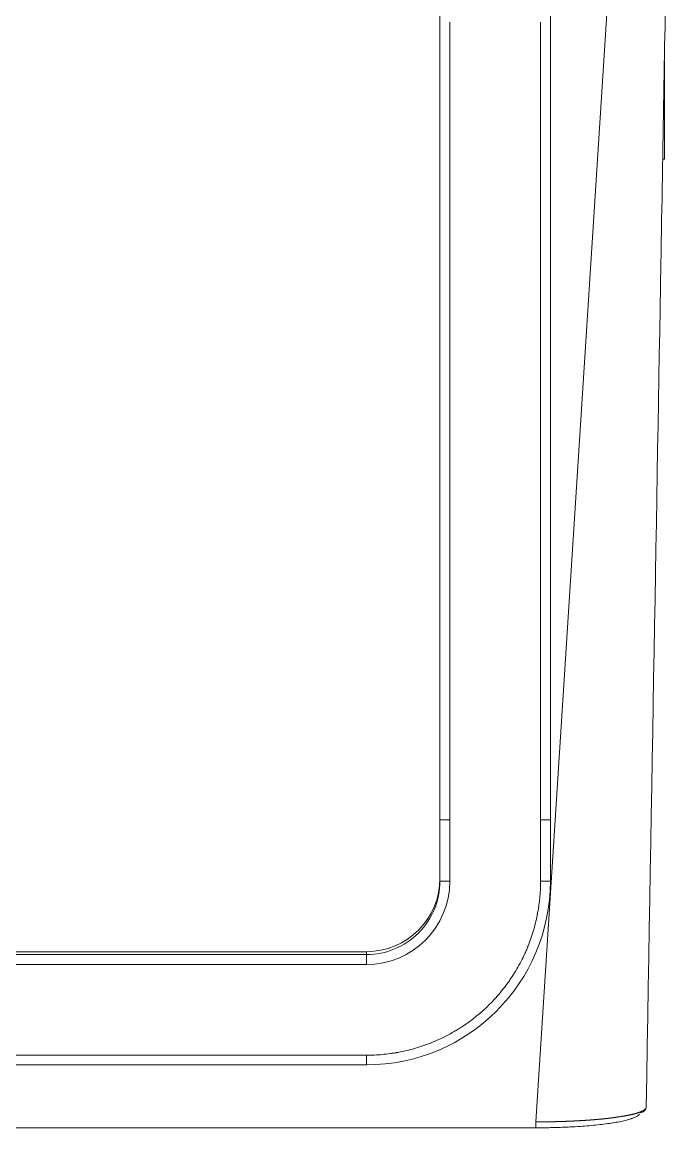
# Model space of a CAD drawing. Header units: millimetres. Extents: x 17284 to 19660, y -6011 to -2651.
# Drawn here: x 18201.9 to 18254.8, y -3484.1 to -3393.9 of the extents above; entities that cross this region are included whole.
import ezdxf

# ---------------------------------------------------------------- set-up
doc = ezdxf.new("R2010")
doc.units = ezdxf.units.MM

msp = doc.modelspace()

# ---------------------------------------------------------------- linework, layer by layer
at = {"linetype": 'Continuous', "lineweight": 13, "extrusion": (-1.22465e-16, -1, 0)}
for p, q in [((18243.815, -3483.567), (18251.317, -3366.748)), ((18254.164, -3405.042), (18254.322, -3405.042)), ((18236.807, -3463.936), (18236.807, -3458.936)), ((18230.007, -3469.921), (18230.007, -3469.687)), ((18230.007, -3470.735), (18230.007, -3469.921)), ((18230.007, -3478.919), (18230.007, -3478.133))]:
    msp.add_line(p, q, dxfattribs=at)
at = {"linetype": 'Continuous', "lineweight": 18, "extrusion": (-1.22465e-16, -1, 0)}
for p, q in [((18254.322, -3397.045), (18254.303, -3397.045)), ((18254.322, -3397.045), (18254.322, -3405.042)), ((18254.164, -3405.045), (18254.322, -3405.045)), ((18254.322, -3405.045), (18254.322, -3405.042)), ((18236.007, -3463.922), (18236.007, -3458.922)), ((18245.007, -3463.922), (18245.007, -3458.922)), ((18108.418, -3484.058), (18243.815, -3484.058)), ((18243.815, -3484.053), (18243.815, -3484.058))]:
    msp.add_line(p, q, dxfattribs=at)
at = {"linetype": 'Continuous', "lineweight": 18}
for p, q in [((18230.017, -3469.687), (18102.001, -3469.687)), ((18230.036, -3469.921), (18102.272, -3469.921)), ((18230.007, -3470.735), (18103.163, -3470.735)), ((18230.007, -3478.133), (18107.945, -3478.133)), ((18230.007, -3478.919), (18108.145, -3478.919))]:
    msp.add_line(p, q, dxfattribs=at)
for centre, major_axis, start_param, end_param in [((18230.007, -3463.688), (6, 0), 4.712389, 6.283185), ((18230.007, -3463.922), (-6, 0), 1.570796, 3.141593), ((18230.007, -3463.922), (15, 0), 4.712389, 6.283185)]:
    msp.add_ellipse(centre, major_axis=major_axis, ratio=0.999848, start_param=start_param, end_param=end_param, dxfattribs=at)
at = {"linetype": 'Continuous', "lineweight": 13}
for centre, major_axis, ratio, start_param, end_param in [((18230.007, -3463.936), (6.8, 0), 0.999848, 4.712389, 6.283185), ((18236.807, -3463.922), (-0.8, 0), 0.017452, 0, 1.570796), ((18244.207, -3463.922), (0.8, 0), 0.017452, 4.712389, 6.283185)]:
    msp.add_ellipse(centre, major_axis=major_axis, ratio=ratio, start_param=start_param, end_param=end_param, dxfattribs=at)
at = {"linetype": 'Continuous', "lineweight": 18}
for points, knots in [([(18252.816, -3482.337), (18253.279, -3455.765), (18253.679, -3432.842), (18254.183, -3403.932), (18254.335, -3395.211), (18254.539, -3383.493), (18254.603, -3379.811), (18254.679, -3375.5), (18254.693, -3374.653), (18254.715, -3373.405), (18254.722, -3372.991), (18254.737, -3372.168), (18254.744, -3371.757), (18254.758, -3370.942), (18254.765, -3370.538), (18254.779, -3369.748), (18254.786, -3369.36), (18254.806, -3368.213), (18254.819, -3367.47), (18254.831, -3366.747)], [0, 0, 0, 0, 0.5, 0.5, 0.75, 0.75, 0.875, 0.875, 0.90625, 0.90625, 0.921875, 0.921875, 0.9375, 0.9375, 0.953125, 0.953125, 0.96875, 0.96875, 1, 1, 1, 1]), ([(18236.007, -3458.922), (18236.007, -3451.624), (18236.007, -3440.676), (18236.007, -3427.904), (18236.007, -3421.518), (18236.007, -3418.325), (18236.007, -3416.728), (18236.007, -3415.93), (18236.007, -3415.531), (18236.007, -3415.331), (18236.007, -3415.231), (18236.007, -3415.181), (18236.007, -3415.157), (18236.007, -3415.144), (18236.007, -3415.139), (18236.007, -3415.135), (18236.007, -3415.132), (18236.007, -3414.549), (18236.007, -3412.744), (18236.007, -3409.007), (18236.007, -3406.732), (18236.007, -3405.492), (18236.007, -3404.846), (18236.007, -3404.517), (18236.007, -3404.351), (18236.007, -3404.268), (18236.007, -3404.226), (18236.007, -3404.205), (18236.007, -3404.194), (18236.007, -3404.19), (18236.007, -3404.187), (18236.007, -3404.184), (18236.007, -3403.861), (18236.007, -3402.935), (18236.007, -3401.081), (18236.007, -3399.96), (18236.007, -3399.351), (18236.007, -3399.035), (18236.007, -3398.873), (18236.007, -3398.792), (18236.007, -3398.751), (18236.007, -3398.731), (18236.007, -3398.722), (18236.007, -3398.716), (18236.007, -3398.712), (18236.007, -3398.254), (18236.007, -3397.57), (18236.007, -3396.771), (18236.007, -3396.372), (18236.007, -3396.173), (18236.007, -3396.073), (18236.007, -3396.03), (18236.007, -3396.002), (18236.007, -3395.986), (18236.007, -3395.769), (18236.007, -3395.445), (18236.007, -3395.035), (18236.007, -3394.822), (18236.007, -3394.73), (18236.007, -3394.667), (18236.007, -3394.635), (18236.007, -3394.484), (18236.007, -3394.309), (18236.007, -3394.144), (18236.007, -3394.076), (18236.007, -3394.064), (18236.007, -3394.03), (18236.007, -3393.978), (18236.007, -3393.796), (18236.007, -3393.586), (18236.007, -3393.403), (18236.007, -3393.318), (18236.007, -3393.277), (18236.007, -3393.26), (18236.007, -3393.248), (18236.007, -3393.244), (18236.007, -3392.786), (18236.007, -3392.112), (18236.007, -3391.442), (18236.007, -3390.996), (18236.007, -3390.772), (18236.007, -3390.111), (18236.007, -3389.457), (18236.007, -3388.816), (18236.007, -3388.391), (18236.007, -3388.179), (18236.007, -3387.554), (18236.007, -3386.945), (18236.007, -3386.36), (18236.007, -3385.976), (18236.007, -3385.788), (18236.007, -3385.224), (18236.007, -3384.862), (18236.007, -3384.167), (18236.007, -3383.833), (18236.007, -3383.197), (18236.007, -3382.895), (18236.007, -3382.325), (18236.007, -3382.057), (18236.007, -3381.55), (18236.007, -3381.316), (18236.007, -3380.887), (18236.007, -3380.69), (18236.007, -3380.339), (18236.007, -3380.183), (18236.007, -3380.008), (18236.007, -3379.971), (18236.007, -3379.935)], [0, 0, 0, 0, 0.261054, 0.391581, 0.456845, 0.489476, 0.505792, 0.51395, 0.518029, 0.520069, 0.521088, 0.521598, 0.521853, 0.521981, 0.522044, 0.522044, 0.522108, 0.522108, 0.587372, 0.620003, 0.636319, 0.644477, 0.648556, 0.650596, 0.651615, 0.652125, 0.65238, 0.652508, 0.652571, 0.652603, 0.652603, 0.652635, 0.652635, 0.685267, 0.701583, 0.709741, 0.71382, 0.715859, 0.716879, 0.717389, 0.717644, 0.717771, 0.717835, 0.717835, 0.717899, 0.717899, 0.734214, 0.742372, 0.746451, 0.748491, 0.749511, 0.75002, 0.75002, 0.75053, 0.75053, 0.758688, 0.762767, 0.764807, 0.765826, 0.765826, 0.766846, 0.766846, 0.770925, 0.772965, 0.772965, 0.773474, 0.773474, 0.773984, 0.775004, 0.779083, 0.781123, 0.782142, 0.782652, 0.782907, 0.782907, 0.783162, 0.783162, 0.799478, 0.807636, 0.807636, 0.815794, 0.815794, 0.83211, 0.840268, 0.840268, 0.848426, 0.848426, 0.864741, 0.872899, 0.872899, 0.881057, 0.881057, 0.897373, 0.897373, 0.913689, 0.913689, 0.930005, 0.930005, 0.946321, 0.946321, 0.962637, 0.962637, 0.978953, 0.978953, 0.995268, 0.995268, 1, 1, 1, 1]), ([(18245.007, -3379.934), (18245.007, -3380.094), (18245.007, -3380.287), (18245.007, -3380.691), (18245.007, -3380.984), (18245.007, -3381.321), (18245.007, -3381.555), (18245.007, -3381.678), (18245.007, -3382.308), (18245.007, -3382.877), (18245.007, -3383.833), (18245.007, -3384.333), (18245.007, -3384.865), (18245.007, -3385.227), (18245.007, -3385.413), (18245.007, -3385.973), (18245.007, -3386.357), (18245.007, -3387.148), (18245.007, -3387.552), (18245.007, -3388.808), (18245.007, -3389.667), (18245.007, -3390.995), (18245.007, -3391.663), (18245.007, -3392.448), (18245.007, -3392.842), (18245.007, -3393.039), (18245.007, -3393.138), (18245.007, -3393.181), (18245.007, -3393.209), (18245.007, -3393.225), (18245.007, -3393.333), (18245.007, -3393.491), (18245.007, -3393.698), (18245.007, -3393.807), (18245.007, -3393.863), (18245.007, -3393.892), (18245.007, -3393.904), (18245.007, -3393.912), (18245.007, -3393.918), (18245.007, -3394.005), (18245.007, -3394.154), (18245.007, -3394.367), (18245.007, -3394.483), (18245.007, -3394.543), (18245.007, -3394.574), (18245.007, -3394.587), (18245.007, -3394.596), (18245.007, -3394.599), (18245.007, -3394.97), (18245.007, -3395.415), (18245.007, -3395.754), (18245.007, -3395.879), (18245.007, -3395.93), (18245.007, -3395.952), (18245.007, -3395.963), (18245.007, -3395.967), (18245.007, -3395.97), (18245.007, -3395.97), (18245.007, -3396.886), (18245.007, -3397.798), (18245.007, -3400.535), (18245.007, -3402.359), (18245.007, -3406.009), (18245.007, -3407.833), (18245.007, -3410.57), (18245.007, -3411.939), (18245.007, -3413.535), (18245.007, -3414.333), (18245.007, -3414.733), (18245.007, -3414.932), (18245.007, -3415.032), (18245.007, -3415.082), (18245.007, -3415.107), (18245.007, -3415.119), (18245.007, -3415.125), (18245.007, -3415.128), (18245.007, -3415.132), (18245.007, -3415.15), (18245.007, -3415.848), (18245.007, -3417.835), (18245.007, -3419.123), (18245.007, -3419.84), (18245.007, -3420.216), (18245.007, -3420.409), (18245.007, -3420.507), (18245.007, -3420.549), (18245.007, -3420.577), (18245.007, -3420.593), (18245.007, -3422.224), (18245.007, -3424.122), (18245.007, -3425.409), (18245.007, -3425.822), (18245.007, -3425.97), (18245.007, -3426.029), (18245.007, -3426.056), (18245.007, -3426.068), (18245.007, -3426.074), (18245.007, -3426.077), (18245.007, -3426.078), (18245.007, -3426.079), (18245.007, -3426.078), (18245.007, -3427.949), (18245.007, -3430.72), (18245.007, -3433.893), (18245.007, -3435.465), (18245.007, -3436.247), (18245.007, -3436.637), (18245.007, -3436.832), (18245.007, -3436.93), (18245.007, -3436.978), (18245.007, -3437.003), (18245.007, -3437.015), (18245.007, -3437.02), (18245.007, -3437.024), (18245.007, -3437.024), (18245.007, -3450.47), (18245.007, -3457.768), (18245.007, -3458.922)], [0, 0, 0, 0, 0.021047, 0.021047, 0.037363, 0.045521, 0.045521, 0.053679, 0.053679, 0.086311, 0.086311, 0.102627, 0.110785, 0.110785, 0.118943, 0.118943, 0.135259, 0.135259, 0.151574, 0.151574, 0.184206, 0.184206, 0.200522, 0.20868, 0.212759, 0.214799, 0.215818, 0.216328, 0.216328, 0.216838, 0.216838, 0.220917, 0.222956, 0.223976, 0.224486, 0.224741, 0.224868, 0.224868, 0.224996, 0.224996, 0.229075, 0.231114, 0.232134, 0.232644, 0.232899, 0.233026, 0.233026, 0.233154, 0.233154, 0.241312, 0.245391, 0.24743, 0.24845, 0.24896, 0.249215, 0.249342, 0.249342, 0.24947, 0.24947, 0.282101, 0.282101, 0.347365, 0.347365, 0.412628, 0.412628, 0.44526, 0.461576, 0.469734, 0.473813, 0.475853, 0.476872, 0.477382, 0.477637, 0.477765, 0.477828, 0.477828, 0.477892, 0.477892, 0.510524, 0.52684, 0.534998, 0.539077, 0.541116, 0.542136, 0.542646, 0.542901, 0.542901, 0.543155, 0.543155, 0.575787, 0.592103, 0.600261, 0.60434, 0.60638, 0.607399, 0.607909, 0.608164, 0.608292, 0.608355, 0.608355, 0.608419, 0.608419, 0.673682, 0.706314, 0.72263, 0.730788, 0.734867, 0.736907, 0.737926, 0.738436, 0.738691, 0.738819, 0.738882, 0.738882, 0.738946, 0.738946, 1, 1, 1, 1]), ([(18243.815, -3483.567), (18243.831, -3483.567), (18243.862, -3483.567), (18243.909, -3483.567), (18243.956, -3483.567), (18244.004, -3483.567), (18244.051, -3483.567), (18244.098, -3483.567), (18244.146, -3483.567), (18244.194, -3483.567), (18244.241, -3483.567), (18244.289, -3483.567), (18244.337, -3483.566), (18244.385, -3483.566), (18244.434, -3483.566), (18244.482, -3483.565), (18244.531, -3483.565), (18244.579, -3483.564), (18244.628, -3483.564), (18244.676, -3483.563), (18244.725, -3483.563), (18244.774, -3483.562), (18244.823, -3483.562), (18244.872, -3483.561), (18244.921, -3483.56), (18244.971, -3483.559), (18245.02, -3483.559), (18245.069, -3483.558), (18245.119, -3483.557), (18245.168, -3483.556), (18245.218, -3483.555), (18245.268, -3483.554), (18245.317, -3483.553), (18245.367, -3483.552), (18245.417, -3483.55), (18245.467, -3483.549), (18245.517, -3483.548), (18245.567, -3483.547), (18245.617, -3483.545), (18245.667, -3483.544), (18245.717, -3483.543), (18245.767, -3483.541), (18245.818, -3483.54), (18245.868, -3483.538), (18245.918, -3483.537), (18245.969, -3483.535), (18246.019, -3483.533), (18246.069, -3483.532), (18246.12, -3483.53), (18246.17, -3483.528), (18246.221, -3483.526), (18246.271, -3483.524), (18246.321, -3483.522), (18246.372, -3483.521), (18246.422, -3483.518), (18246.473, -3483.516), (18246.523, -3483.514), (18246.574, -3483.512), (18246.624, -3483.51), (18246.675, -3483.508), (18246.725, -3483.506), (18246.776, -3483.503), (18246.826, -3483.501), (18246.877, -3483.499), (18246.927, -3483.496), (18246.977, -3483.494), (18247.028, -3483.491), (18247.078, -3483.489), (18247.128, -3483.486), (18247.179, -3483.483), (18247.229, -3483.481), (18247.279, -3483.478), (18247.329, -3483.475), (18247.379, -3483.472), (18247.43, -3483.469), (18247.48, -3483.466), (18247.529, -3483.463), (18247.579, -3483.46), (18247.629, -3483.457), (18247.679, -3483.454), (18247.729, -3483.451), (18247.778, -3483.448), (18247.828, -3483.445), (18247.877, -3483.441), (18247.927, -3483.438), (18247.976, -3483.435), (18248.025, -3483.431), (18248.074, -3483.428), (18248.123, -3483.424), (18248.172, -3483.421), (18248.221, -3483.417), (18248.27, -3483.414), (18248.319, -3483.41), (18248.367, -3483.406), (18248.416, -3483.402), (18248.464, -3483.399), (18248.512, -3483.395), (18248.56, -3483.391), (18248.608, -3483.387), (18248.656, -3483.383), (18248.703, -3483.379), (18248.751, -3483.375), (18248.798, -3483.37), (18248.845, -3483.366), (18248.892, -3483.362), (18248.939, -3483.358), (18248.986, -3483.353), (18249.033, -3483.349), (18249.079, -3483.345), (18249.125, -3483.34), (18249.171, -3483.336), (18249.217, -3483.331), (18249.263, -3483.327), (18249.308, -3483.322), (18249.354, -3483.317), (18249.399, -3483.313), (18249.444, -3483.308), (18249.489, -3483.303), (18249.533, -3483.298), (18249.578, -3483.293), (18249.622, -3483.288), (18249.666, -3483.283), (18249.709, -3483.278), (18249.753, -3483.273), (18249.796, -3483.268), (18249.839, -3483.263), (18249.882, -3483.257), (18249.925, -3483.252), (18249.967, -3483.247), (18250.009, -3483.241), (18250.051, -3483.236), (18250.093, -3483.23), (18250.134, -3483.225), (18250.185, -3483.218), (18250.245, -3483.21), (18250.315, -3483.2), (18250.383, -3483.19), (18250.451, -3483.18), (18250.517, -3483.17), (18250.583, -3483.16), (18250.648, -3483.15), (18250.712, -3483.14), (18250.775, -3483.13), (18250.838, -3483.12), (18250.899, -3483.11), (18250.96, -3483.099), (18251.019, -3483.089), (18251.078, -3483.079), (18251.136, -3483.068), (18251.193, -3483.058), (18251.249, -3483.047), (18251.304, -3483.036), (18251.358, -3483.025), (18251.412, -3483.015), (18251.464, -3483.004), (18251.515, -3482.993), (18251.566, -3482.982), (18251.615, -3482.971), (18251.663, -3482.96), (18251.711, -3482.949), (18251.757, -3482.937), (18251.803, -3482.926), (18251.847, -3482.915), (18251.891, -3482.903), (18251.933, -3482.892), (18251.975, -3482.88), (18252.015, -3482.869), (18252.055, -3482.857), (18252.093, -3482.846), (18252.13, -3482.834), (18252.166, -3482.822), (18252.202, -3482.81), (18252.236, -3482.798), (18252.269, -3482.786), (18252.301, -3482.774), (18252.332, -3482.762), (18252.362, -3482.75), (18252.391, -3482.738), (18252.419, -3482.726), (18252.446, -3482.714), (18252.472, -3482.701), (18252.497, -3482.689), (18252.521, -3482.677), (18252.543, -3482.664), (18252.565, -3482.652), (18252.586, -3482.639), (18252.607, -3482.626), (18252.626, -3482.614), (18252.644, -3482.601), (18252.661, -3482.588), (18252.677, -3482.575), (18252.692, -3482.563), (18252.707, -3482.55), (18252.72, -3482.537), (18252.733, -3482.524), (18252.744, -3482.511), (18252.755, -3482.497), (18252.765, -3482.484), (18252.772, -3482.474), (18252.776, -3482.468), (18252.777, -3482.467)], [0, 0, 0, 0, 0.00352, 0.00705, 0.010589, 0.014138, 0.017698, 0.021266, 0.024845, 0.028432, 0.03203, 0.035636, 0.039252, 0.042878, 0.046512, 0.050156, 0.053809, 0.057471, 0.061141, 0.064821, 0.068509, 0.072207, 0.075913, 0.079628, 0.083351, 0.087083, 0.090823, 0.094572, 0.098329, 0.102095, 0.105869, 0.109651, 0.113442, 0.117241, 0.121047, 0.124862, 0.128685, 0.132516, 0.136355, 0.140202, 0.144057, 0.147919, 0.15179, 0.155668, 0.159554, 0.163447, 0.167349, 0.171258, 0.175174, 0.179099, 0.183031, 0.18697, 0.190917, 0.194871, 0.198833, 0.202803, 0.20678, 0.210764, 0.214756, 0.218756, 0.222763, 0.226777, 0.230799, 0.234828, 0.238865, 0.242909, 0.24696, 0.251019, 0.255086, 0.25916, 0.263241, 0.26733, 0.271426, 0.275529, 0.279639, 0.283756, 0.28788, 0.292011, 0.296148, 0.300292, 0.304442, 0.308599, 0.312762, 0.316931, 0.321106, 0.325287, 0.329474, 0.333667, 0.337866, 0.34207, 0.346279, 0.350494, 0.354715, 0.35894, 0.363171, 0.367406, 0.371646, 0.375892, 0.380142, 0.384396, 0.388655, 0.392918, 0.397186, 0.401458, 0.405734, 0.410014, 0.414298, 0.418586, 0.422877, 0.427173, 0.431471, 0.435774, 0.440079, 0.444388, 0.4487, 0.453015, 0.457334, 0.461655, 0.465979, 0.470306, 0.474636, 0.478968, 0.483303, 0.48764, 0.49198, 0.496322, 0.500666, 0.505013, 0.509362, 0.513712, 0.518065, 0.52242, 0.526776, 0.531135, 0.538623, 0.54611, 0.553596, 0.561081, 0.568564, 0.576044, 0.583522, 0.590997, 0.598469, 0.605937, 0.613401, 0.62086, 0.628315, 0.635763, 0.643206, 0.650643, 0.658073, 0.665495, 0.67291, 0.680316, 0.687713, 0.695101, 0.702479, 0.709846, 0.717203, 0.724548, 0.731881, 0.739201, 0.746508, 0.753801, 0.761081, 0.768345, 0.775594, 0.782828, 0.790044, 0.797244, 0.804427, 0.811592, 0.818738, 0.825866, 0.832976, 0.840068, 0.847141, 0.854196, 0.861233, 0.868252, 0.875252, 0.882233, 0.889195, 0.896139, 0.903063, 0.909968, 0.916854, 0.92372, 0.930565, 0.937391, 0.944196, 0.950981, 0.957744, 0.964487, 0.971207, 0.977906, 0.984582, 0.991236, 0.997866, 1, 1, 1, 1]), ([(18252.316, -3482.823), (18252.374, -3482.823), (18252.5, -3482.802), (18252.677, -3482.691), (18252.753, -3482.576), (18252.803, -3482.457), (18252.815, -3482.394), (18252.816, -3482.337)], [0, 0, 0, 0, 0.25, 0.5, 0.75, 0.75, 1, 1, 1, 1]), ([(18243.815, -3484.053), (18243.944, -3484.053), (18244.147, -3484.052), (18244.561, -3484.048), (18244.716, -3484.046), (18244.977, -3484.041), (18245.068, -3484.039), (18245.211, -3484.036), (18245.284, -3484.034), (18245.372, -3484.031), (18245.417, -3484.03), (18245.44, -3484.029), (18245.449, -3484.029), (18245.456, -3484.029), (18245.461, -3484.029), (18245.674, -3484.023), (18245.913, -3484.014), (18246.31, -3483.998), (18246.448, -3483.991), (18246.665, -3483.98), (18246.775, -3483.975), (18246.907, -3483.967), (18246.974, -3483.963), (18247.003, -3483.962), (18247.022, -3483.96), (18247.033, -3483.96), (18247.559, -3483.928), (18248.055, -3483.89), (18248.986, -3483.801), (18249.42, -3483.75), (18250.211, -3483.636), (18250.565, -3483.573), (18251.029, -3483.472), (18251.245, -3483.42), (18251.465, -3483.357), (18251.567, -3483.324), (18251.616, -3483.308), (18251.64, -3483.3), (18251.65, -3483.297), (18251.657, -3483.294), (18251.661, -3483.293), (18251.751, -3483.261), (18251.839, -3483.227), (18251.964, -3483.17), (18252.004, -3483.15), (18252.061, -3483.118), (18252.089, -3483.102), (18252.119, -3483.083), (18252.133, -3483.073), (18252.141, -3483.068), (18252.144, -3483.065), (18252.146, -3483.064), (18252.146, -3483.063), (18252.213, -3483.016), (18252.251, -3482.974), (18252.275, -3482.939)], [0, 0, 0, 0, 0.067622, 0.067622, 0.101434, 0.101434, 0.118339, 0.118339, 0.126792, 0.131018, 0.133132, 0.134188, 0.134716, 0.134716, 0.135245, 0.135245, 0.202867, 0.202867, 0.236678, 0.236678, 0.253584, 0.262037, 0.266263, 0.268376, 0.268376, 0.27049, 0.27049, 0.405734, 0.405734, 0.540979, 0.540979, 0.676224, 0.676224, 0.743846, 0.777658, 0.794563, 0.803016, 0.807242, 0.809356, 0.809356, 0.811469, 0.811469, 0.879091, 0.879091, 0.912902, 0.912902, 0.929808, 0.938261, 0.942487, 0.9446, 0.945657, 0.945657, 0.946714, 0.946714, 1, 1, 1, 1])]:
    msp.add_open_spline(points, degree=3, knots=knots, dxfattribs=at)
at = {"linetype": 'Continuous', "lineweight": 13}
for points, knots in [([(18236.807, -3458.936), (18236.807, -3449.778), (18236.807, -3436.039), (18236.807, -3420.011), (18236.807, -3410.852), (18236.807, -3405.128), (18236.807, -3400.549), (18236.807, -3397.972), (18236.807, -3396.256), (18236.807, -3395.538), (18236.807, -3394.97), (18236.807, -3394.546), (18236.807, -3394.176), (18236.807, -3393.943), (18236.807, -3393.856)], [0, 0, 0, 0, 0.422208, 0.633312, 0.738864, 0.844416, 0.897192, 0.949968, 0.963162, 0.976356, 0.982953, 0.98955, 0.996147, 1, 1, 1, 1]), ([(18244.207, -3393.856), (18244.207, -3393.943), (18244.207, -3394.176), (18244.207, -3394.689), (18244.207, -3395.394), (18244.207, -3396.256), (18244.207, -3397.972), (18244.207, -3400.549), (18244.207, -3407.417), (18244.207, -3417.722), (18244.207, -3436.039), (18244.207, -3449.778), (18244.207, -3458.936)], [0, 0, 0, 0, 0.003853, 0.01045, 0.023644, 0.036838, 0.050032, 0.102808, 0.155584, 0.366688, 0.577792, 1, 1, 1, 1]), ([(18236.807, -3458.936), (18236.755, -3458.936), (18236.703, -3458.936), (18236.6, -3458.936), (18236.55, -3458.936), (18236.453, -3458.935), (18236.407, -3458.935), (18236.319, -3458.934), (18236.279, -3458.933), (18236.205, -3458.932), (18236.171, -3458.931), (18236.113, -3458.929), (18236.088, -3458.929), (18236.048, -3458.927), (18236.033, -3458.926), (18236.013, -3458.924), (18236.007, -3458.923), (18236.007, -3458.922)], [0, 0, 0, 0, 0.125, 0.125, 0.25, 0.25, 0.375, 0.375, 0.5, 0.5, 0.625, 0.625, 0.75, 0.75, 0.875, 0.875, 1, 1, 1, 1]), ([(18244.207, -3458.936), (18244.302, -3458.936), (18244.507, -3458.936), (18244.793, -3458.933), (18244.974, -3458.928), (18245.007, -3458.924), (18245.007, -3458.922)], [0, 0, 0, 0, 0.251186, 0.502371, 0.753557, 1, 1, 1, 1]), ([(18230.007, -3478.133), (18230.442, -3478.133), (18231.09, -3478.104), (18231.842, -3478.017), (18232.217, -3477.961), (18232.404, -3477.93), (18232.484, -3477.916), (18232.538, -3477.906), (18232.563, -3477.902), (18233.044, -3477.813), (18233.714, -3477.655), (18234.479, -3477.415), (18234.858, -3477.28), (18235.047, -3477.21), (18235.127, -3477.179), (18235.181, -3477.158), (18235.207, -3477.148), (18235.68, -3476.96), (18236.333, -3476.663), (18237.065, -3476.26), (18237.424, -3476.044), (18237.576, -3475.949), (18237.677, -3475.884), (18237.727, -3475.853), (18238.598, -3475.283), (18239.355, -3474.668), (18240.395, -3473.629), (18240.885, -3473.085), (18241.406, -3472.409), (18241.654, -3472.06), (18241.757, -3471.909), (18241.825, -3471.807), (18241.86, -3471.755), (18242.155, -3471.303), (18242.517, -3470.684), (18242.882, -3469.933), (18243.051, -3469.55), (18243.132, -3469.356), (18243.166, -3469.273), (18243.188, -3469.217), (18243.2, -3469.188), (18243.38, -3468.734), (18243.602, -3468.082), (18243.805, -3467.306), (18243.892, -3466.914), (18243.933, -3466.717), (18243.949, -3466.632), (18243.96, -3466.576), (18243.965, -3466.546), (18244.128, -3465.665), (18244.207, -3464.804), (18244.207, -3463.936)], [0, 0, 0, 0, 0.0625, 0.09375, 0.109375, 0.117187, 0.121094, 0.121094, 0.125, 0.125, 0.1875, 0.21875, 0.234375, 0.242187, 0.246094, 0.246094, 0.25, 0.25, 0.3125, 0.34375, 0.359375, 0.367187, 0.367187, 0.375, 0.375, 0.5, 0.5, 0.5625, 0.59375, 0.609375, 0.617187, 0.617187, 0.625, 0.625, 0.6875, 0.71875, 0.734375, 0.742188, 0.746094, 0.746094, 0.75, 0.75, 0.8125, 0.84375, 0.859375, 0.867188, 0.871094, 0.871094, 0.875, 0.875, 1, 1, 1, 1]), ([(18243.815, -3484.058), (18243.815, -3484.058), (18243.815, -3484.055), (18243.815, -3484.043), (18243.815, -3484.033), (18243.815, -3484.009), (18243.815, -3483.993), (18243.815, -3483.958), (18243.815, -3483.937), (18243.815, -3483.892), (18243.815, -3483.867), (18243.815, -3483.814), (18243.815, -3483.785), (18243.815, -3483.726), (18243.815, -3483.695), (18243.815, -3483.632), (18243.815, -3483.599), (18243.815, -3483.567)], [0, 0, 0, 0, 0.125584, 0.125584, 0.250501, 0.250501, 0.375417, 0.375417, 0.500334, 0.500334, 0.62525, 0.62525, 0.750167, 0.750167, 0.875083, 0.875083, 1, 1, 1, 1])]:
    msp.add_open_spline(points, degree=3, knots=knots, dxfattribs=at)
msp.add_open_spline([(18244.207, -3458.936), (18244.207, -3460.603), (18244.207, -3462.269), (18244.207, -3463.936)], degree=3, dxfattribs=at)

doc.saveas('drawing.dxf')
